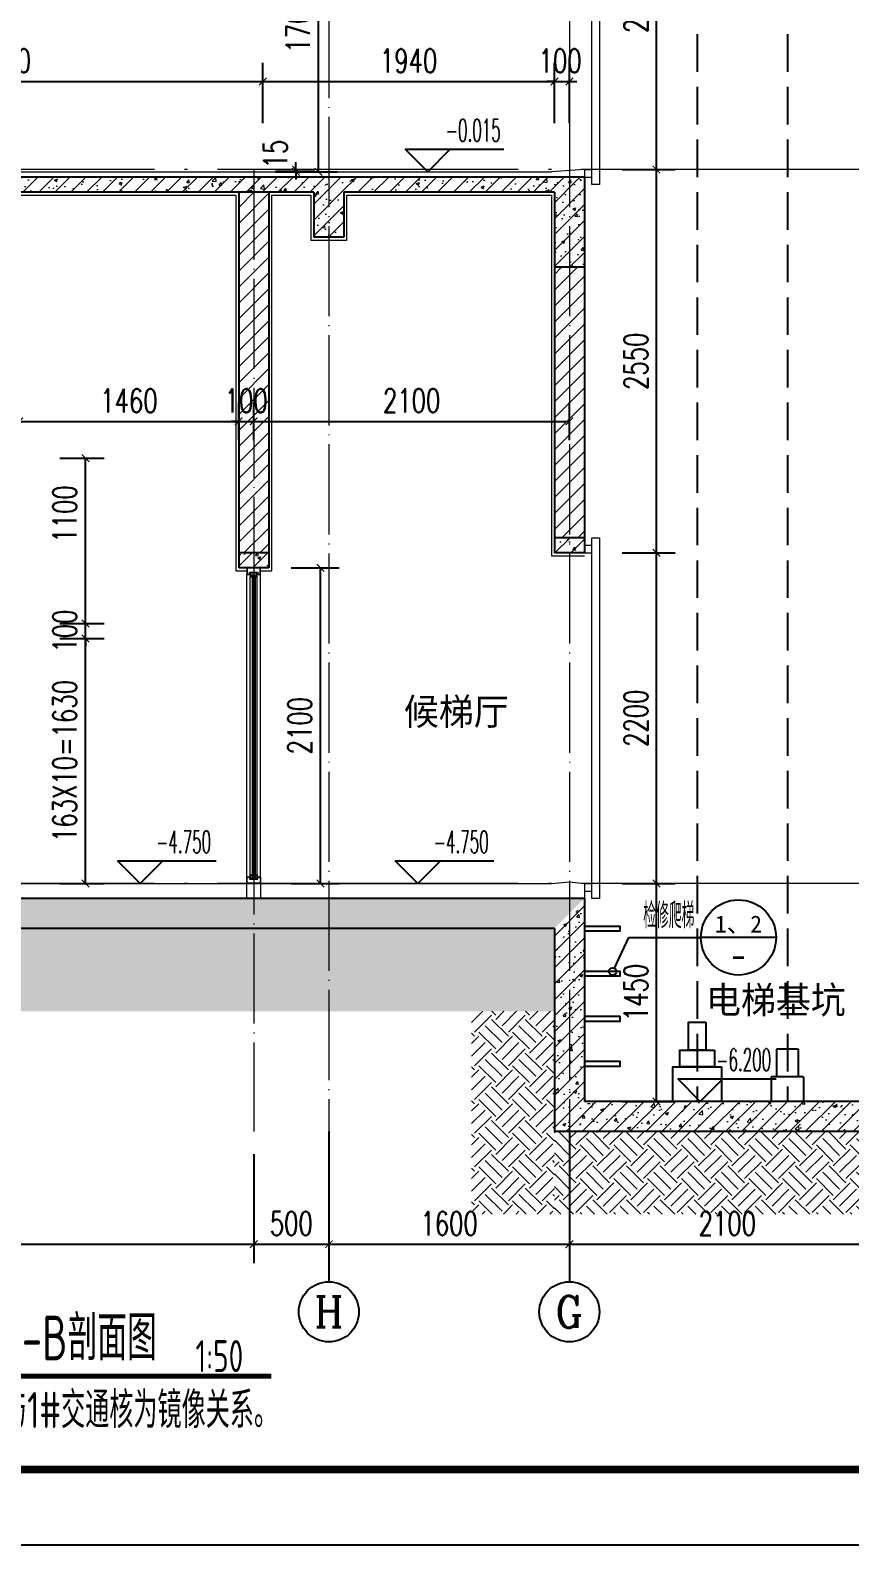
# Model space of a CAD drawing. Extents: x -812054 to 22247, y -644080 to 1003627.
# Drawn here: x -129937 to -124486, y -196170 to -186094 of the extents above; entities that cross this region are included whole.
import ezdxf
from ezdxf.enums import TextEntityAlignment as Align

# ---------------------------------------------------------------- set-up
doc = ezdxf.new("R2010")
doc.units = 0
doc.header["$LTSCALE"] = 1000
doc.linetypes.add('DASH', pattern=[0.35, 0.25, -0.1])
doc.linetypes.add('DOTE', pattern=[2.42, 2, -0.2, 0.02, -0.2])
doc.layers.get('0').update_dxf_attribs({"linetype": 'CONTINUOUS'})
doc.layers.get('DEFPOINTS').update_dxf_attribs({"linetype": 'CONTINUOUS'})
for name, color, linetype in [('-TK', 7, 'CONTINUOUS'), ('A-AXIS_TEXT', 7, 'CONTINUOUS'), ('AXIS', 3, 'CONTINUOUS'), ('DIM_ELEV', 3, 'CONTINUOUS'), ('DIM_IDEN', 67, 'CONTINUOUS'), ('DIM_SYMB', 3, 'CONTINUOUS'), ('PUB_DIM', 3, 'CONTINUOUS'), ('PUB_TEXT', 2, 'CONTINUOUS'), ('WALL', 5, 'CONTINUOUS'), ('尺寸标注', 86, 'CONTINUOUS'), ('设备', 253, 'CONTINUOUS')]:
    doc.layers.add(name, color=color, linetype=linetype)
for name, color, linetype, lineweight in [('AXIS_TEXT', 7, 'CONTINUOUS', 20), ('DOTE', 19, 'DOTE', 9), ('PUB_HATCH', 8, 'CONTINUOUS', 9), ('S_WINDOW', 144, 'CONTINUOUS', 15), ('WINDOW', 144, 'CONTINUOUS', 15), ('内粉刷', 37, 'CONTINUOUS', 9), ('填充', 251, 'CONTINUOUS', 5), ('建筑', 30, 'CONTINUOUS', 25), ('细细', 250, 'CONTINUOUS', 0)]:
    doc.layers.add(name, color=color, linetype=linetype, lineweight=lineweight)
doc.styles.add('_TCH_AXIS', font='COMPLEX', dxfattribs={"bigfont": 'GBCBIG'})
doc.styles.add('_TCH_DIM', font='SIMPLEX.shx', dxfattribs={"width": 0.7, "bigfont": 'GBCBIG.shx'})
doc.styles.add('_TCH_DIM_T3', font='SIMPLEX', dxfattribs={"width": 0.705882, "bigfont": 'GBCBIG'})
doc.styles.add('_TCH_LABEL', font='simhei.ttf')
doc.styles.add('COMPLEX', font='COMPLEX')
doc.styles.add('TSSD_REIN', font='tssdeng.shx', dxfattribs={"width": 0.7, "height": 300, "bigfont": 'tssdchn.shx'})
doc.dimstyles.new('_TCH_ARCH&&50', dxfattribs={"dimtxt": 157.5, "dimasz": 50, "dimexe": 125, "dimexo": 150, "dimgap": 58.75, "dimtad": 1, "dimdec": 0, "dimzin": 0, "dimdsep": 46, "dimtxsty": '_TCH_DIM_T3', "dimblk": 'ARCHTICK', "dimcen": 0.09, "dimclrt": 7, "dimazin": 0, "dimtfac": 1, "dimtdec": 0, "dimtix": 1, "dimtmove": 2, "dimatfit": 3, "dimldrblk": 'ARCHTICK', "dimfxl": 1, "dimtolj": 1, "dimtzin": 0, "dimarcsym": 0})
pattern_1 = [(315, (-1132915.5935, -719184.5014), (-1.767766953, -1.767766953), []), (315, (-1132914.415, -719184.5014), (-1.767766953, -1.767766953), [])]
pattern_2 = [(315, (-1132915.5935, -721322.7383), (-1.767766953, -1.767766953), []), (315, (-1132914.415, -721322.7383), (-1.767766953, -1.767766953), [])]
pattern_3 = [(45, (-275314.47, -94592.38), (-53.03301, 53.03301), []), (50, (-275314.47, -94592.38), (215.17805, -18.82564), [22.5, -247.5]), (355, (-275314.47, -94592.38), (-41.6254, 225.65764), [18, -198]), (100.4514, (-275296.54, -94593.95), (173.55281, 206.83186), [19.12206, -210.34263]), (46.1842, (-275314.47, -94532.38), (320.1723, -49.6557), [33.75, -371.25]), (96.6356, (-275287.8, -94536.52), (280.3988, 292.23536), [28.6831, -315.5139]), (351.1842, (-275314.47, -94532.38), (280.3986, 292.2356), [27, -297]), (21, (-275284.47, -94547.38), (179.07212, -120.78567), [22.5, -247.5]), (326, (-275284.47, -94547.38), (72.9946, 217.545), [18, -198]), (71.4514, (-275269.55, -94557.45), (252.0668, 96.75915), [19.12206, -210.34263]), (37.5, (-275314.47, -94592.38), (3.647957, 99.868156), [0, -195.6, 0, -201, 0, -198.75]), (7.5, (-275314.47, -94592.38), (78.92086, 118.323514), [0, -114.6, 0, -191.1, 0, -75.75]), (327.5, (-275381.37, -94592.38), (160.14673, -6.76646), [0, -75, 0, -234, 0, -310.5]), (317.5, (-275411.37, -94592.38), (174.95585, 30.0315), [0, -97.5, 0, -155.4, 0, -220.5])]
pattern_4 = [(45, (-275314.47, -94538.53), (-53.03303, 53.03303), [])]

# ---------------------------------------------------------------- blocks, each defined once
blk = doc.blocks.new('A1')
blk.add_lwpolyline([(0, 59400), (0, 0), (84100, 0), (84100, 59400)], close=True)
at = {"const_width": 100}
blk.add_lwpolyline([(2500, 58400), (2500, 1000), (83100, 1000), (83100, 58400)], close=True, dxfattribs=at)
blk = doc.blocks.new('FGSDFSFSEFESFES')
at = {"layer": 'WINDOW', "ltscale": 0.8}
for p, q in [((175259, -121034), (175209, -121034)), ((175259, -121084), (175209, -121084)), ((175259, -123284), (175209, -123284)), ((175259, -123334), (175209, -123334))]:
    blk.add_line(p, q, dxfattribs=at)
blk.add_lwpolyline([(175159, -123384), (175209, -123384), (175209, -120984), (175159, -120984), (175159, -123384)], dxfattribs=at)
blk = doc.blocks.new('_ArchTick')
at = {"color": 0, "linetype": 'ByBlock', "const_width": 0.15}
blk.add_lwpolyline([(-0.5, -0.5), (0.5, 0.5)], dxfattribs=at)
blk = doc.blocks.new('*D1155')
at = {"layer": 'DEFPOINTS', "color": 0, "transparency": 16777216}
for p in [(-128391, -184136), (-128020, -184136), (-128391, -187036)]:
    blk.add_point(p, dxfattribs=at)
at = {"layer": '尺寸标注', "color": 0, "lineweight": -2, "transparency": 16777216}
for p, q in [((-128241, -184136), (-127895, -184136)), ((-128020, -187036), (-128020, -184136)), ((-128241, -187036), (-127895, -187036))]:
    blk.add_line(p, q, dxfattribs=at)
at = {"layer": '尺寸标注', "color": 0, "lineweight": -2, "transparency": 16777216, "xscale": 50, "yscale": 50, "zscale": 50}
for p, rotation in [((-128020, -184136), 90), ((-128020, -187036), 270)]:
    blk.add_blockref('_ArchTick', p, dxfattribs=dict(at, rotation=rotation))
at = {"layer": '尺寸标注', "color": 7, "transparency": 16777216, "insert": (-128157, -185586), "char_height": 157.5, "attachment_point": 5, "rotation": 90, "style": '_TCH_DIM_T3'}
blk.add_mtext('\\A1;170.59X17=2900', dxfattribs=at)
blk = doc.blocks.new('*D1156')
at = {"layer": 'DEFPOINTS', "color": 0, "transparency": 16777216}
for p in [(-128457, -187021), (-128457, -187036), (-128170, -187021)]:
    blk.add_point(p, dxfattribs=at)
at = {"layer": '尺寸标注', "color": 0, "lineweight": -2, "transparency": 16777216}
for p, q in [((-128170, -187021), (-128170, -186971)), ((-128307, -187021), (-128045, -187021)), ((-128307, -187036), (-128045, -187036)), ((-128170, -187036), (-128170, -187021)), ((-128170, -187036), (-128170, -187086))]:
    blk.add_line(p, q, dxfattribs=at)
at = {"layer": '尺寸标注', "color": 0, "lineweight": -2, "transparency": 16777216, "xscale": 50, "yscale": 50, "zscale": 50}
for p, rotation in [((-128170, -187021), 270), ((-128170, -187036), 90)]:
    blk.add_blockref('_ArchTick', p, dxfattribs=dict(at, rotation=rotation))
at = {"layer": '尺寸标注', "color": 7, "transparency": 16777216, "insert": (-128307, -186918), "char_height": 157.5, "attachment_point": 5, "rotation": 90, "style": '_TCH_DIM_T3'}
blk.add_mtext('\\A1;15', dxfattribs=at)
blk = doc.blocks.new('*D1158')
at = {"layer": 'DEFPOINTS', "color": 0, "transparency": 16777216}
for p in [(-128351, -189671), (-128007, -189671), (-128351, -191771)]:
    blk.add_point(p, dxfattribs=at)
at = {"layer": '尺寸标注', "color": 0, "lineweight": -2, "transparency": 16777216}
for p, q in [((-128201, -189671), (-127882, -189671)), ((-128007, -191771), (-128007, -189671)), ((-128201, -191771), (-127882, -191771))]:
    blk.add_line(p, q, dxfattribs=at)
at = {"layer": '尺寸标注', "color": 0, "lineweight": -2, "transparency": 16777216, "xscale": 50, "yscale": 50, "zscale": 50}
for p, rotation in [((-128007, -189671), 90), ((-128007, -191771), 270)]:
    blk.add_blockref('_ArchTick', p, dxfattribs=dict(at, rotation=rotation))
at = {"layer": '尺寸标注', "color": 7, "transparency": 16777216, "insert": (-128145, -190721), "char_height": 157.5, "attachment_point": 5, "rotation": 90, "style": '_TCH_DIM_T3'}
blk.add_mtext('\\A1;2100', dxfattribs=at)
blk = doc.blocks.new('*D1170')
at = {"layer": 'DEFPOINTS', "color": 0, "transparency": 16777216}
for p in [(-126151, -191771), (-125772, -191771), (-126151, -193221)]:
    blk.add_point(p, dxfattribs=at)
at = {"layer": 'PUB_DIM', "color": 0, "lineweight": -2, "transparency": 16777216}
for p, q in [((-126001, -191771), (-125647, -191771)), ((-125772, -193221), (-125772, -191771)), ((-126001, -193221), (-125647, -193221))]:
    blk.add_line(p, q, dxfattribs=at)
at = {"layer": 'PUB_DIM', "color": 0, "lineweight": -2, "transparency": 16777216, "xscale": 50, "yscale": 50, "zscale": 50}
for p, rotation in [((-125772, -191771), 90), ((-125772, -193221), 270)]:
    blk.add_blockref('_ArchTick', p, dxfattribs=dict(at, rotation=rotation))
at = {"layer": 'PUB_DIM', "color": 7, "transparency": 16777216, "insert": (-125909, -192496), "char_height": 157.5, "attachment_point": 5, "rotation": 90, "style": '_TCH_DIM_T3'}
blk.add_mtext('\\A1;1450', dxfattribs=at)
blk = doc.blocks.new('*D1171')
at = {"layer": 'DEFPOINTS', "color": 0, "transparency": 16777216}
for p in [(-126151, -189571), (-125772, -189571), (-126151, -191771)]:
    blk.add_point(p, dxfattribs=at)
at = {"layer": 'PUB_DIM', "color": 0, "lineweight": -2, "transparency": 16777216}
for p, q in [((-126001, -189571), (-125647, -189571)), ((-125772, -191771), (-125772, -189571)), ((-126001, -191771), (-125647, -191771))]:
    blk.add_line(p, q, dxfattribs=at)
at = {"layer": 'PUB_DIM', "color": 0, "lineweight": -2, "transparency": 16777216, "xscale": 50, "yscale": 50, "zscale": 50}
for p, rotation in [((-125772, -189571), 90), ((-125772, -191771), 270)]:
    blk.add_blockref('_ArchTick', p, dxfattribs=dict(at, rotation=rotation))
at = {"layer": 'PUB_DIM', "color": 7, "transparency": 16777216, "insert": (-125909, -190671), "char_height": 157.5, "attachment_point": 5, "rotation": 90, "style": '_TCH_DIM_T3'}
blk.add_mtext('\\A1;2200', dxfattribs=at)
blk = doc.blocks.new('*D1172')
at = {"layer": 'DEFPOINTS', "color": 0, "transparency": 16777216}
for p in [(-126151, -187021), (-125772, -187021), (-126151, -189571)]:
    blk.add_point(p, dxfattribs=at)
at = {"layer": 'PUB_DIM', "color": 0, "lineweight": -2, "transparency": 16777216}
for p, q in [((-126001, -187021), (-125647, -187021)), ((-125772, -189571), (-125772, -187021)), ((-126001, -189571), (-125647, -189571))]:
    blk.add_line(p, q, dxfattribs=at)
at = {"layer": 'PUB_DIM', "color": 0, "lineweight": -2, "transparency": 16777216, "xscale": 50, "yscale": 50, "zscale": 50}
for p, rotation in [((-125772, -187021), 90), ((-125772, -189571), 270)]:
    blk.add_blockref('_ArchTick', p, dxfattribs=dict(at, rotation=rotation))
at = {"layer": 'PUB_DIM', "color": 7, "transparency": 16777216, "insert": (-125909, -188296), "char_height": 157.5, "attachment_point": 5, "rotation": 90, "style": '_TCH_DIM_T3'}
blk.add_mtext('\\A1;2550', dxfattribs=at)
blk = doc.blocks.new('*D1173')
at = {"layer": 'DEFPOINTS', "color": 0, "transparency": 16777216}
for p in [(-126151, -184821), (-125772, -184821), (-126151, -187021)]:
    blk.add_point(p, dxfattribs=at)
at = {"layer": 'PUB_DIM', "color": 0, "lineweight": -2, "transparency": 16777216}
for p, q in [((-126001, -184821), (-125647, -184821)), ((-125772, -187021), (-125772, -184821)), ((-126001, -187021), (-125647, -187021))]:
    blk.add_line(p, q, dxfattribs=at)
at = {"layer": 'PUB_DIM', "color": 0, "lineweight": -2, "transparency": 16777216, "xscale": 50, "yscale": 50, "zscale": 50}
for p, rotation in [((-125772, -184821), 90), ((-125772, -187021), 270)]:
    blk.add_blockref('_ArchTick', p, dxfattribs=dict(at, rotation=rotation))
at = {"layer": 'PUB_DIM', "color": 7, "transparency": 16777216, "insert": (-125909, -185921), "char_height": 157.5, "attachment_point": 5, "rotation": 90, "style": '_TCH_DIM_T3'}
blk.add_mtext('\\A1;2200', dxfattribs=at)
blk = doc.blocks.new('*D1195')
at = {"layer": 'DEFPOINTS', "color": 0, "transparency": 16777216}
for p in [(-126351, -188696), (-128451, -188970), (-126351, -188970)]:
    blk.add_point(p, dxfattribs=at)
at = {"layer": '尺寸标注', "color": 0, "lineweight": -2, "transparency": 16777216}
for p, q in [((-128451, -188820), (-128451, -188571)), ((-126351, -188820), (-126351, -188571)), ((-128451, -188696), (-126351, -188696))]:
    blk.add_line(p, q, dxfattribs=at)
at = {"layer": '尺寸标注', "color": 0, "lineweight": -2, "transparency": 16777216, "xscale": 50, "yscale": 50, "zscale": 50}
for p, rotation in [((-128451, -188696), 180.0121022878805), ((-126351, -188696), 0.01210228788054391)]:
    blk.add_blockref('_ArchTick', p, dxfattribs=dict(at, rotation=rotation))
at = {"layer": '尺寸标注', "color": 7, "transparency": 16777216, "insert": (-127401, -188558), "char_height": 157.5, "attachment_point": 5, "rotation": 0.0121, "style": '_TCH_DIM_T3'}
blk.add_mtext('\\A1;2100', dxfattribs=at)
blk = doc.blocks.new('*D1196')
at = {"layer": 'DEFPOINTS', "color": 0, "transparency": 16777216}
for p in [(-128451, -188696), (-128551, -188970), (-128451, -188970)]:
    blk.add_point(p, dxfattribs=at)
at = {"layer": '尺寸标注', "color": 0, "lineweight": -2, "transparency": 16777216}
for p, q in [((-128551, -188820), (-128551, -188571)), ((-128451, -188820), (-128451, -188571)), ((-128551, -188696), (-128601, -188696)), ((-128551, -188696), (-128451, -188696)), ((-128451, -188696), (-128401, -188696))]:
    blk.add_line(p, q, dxfattribs=at)
at = {"layer": '尺寸标注', "color": 0, "lineweight": -2, "transparency": 16777216, "xscale": 50, "yscale": 50, "zscale": 50}
for p, rotation in [((-128551, -188696), 0.01210228787041245), ((-128451, -188696), 180.0121022878704)]:
    blk.add_blockref('_ArchTick', p, dxfattribs=dict(at, rotation=rotation))
at = {"layer": '尺寸标注', "color": 7, "transparency": 16777216, "insert": (-128501, -188559), "char_height": 157.5, "attachment_point": 5, "rotation": 0.0121, "style": '_TCH_DIM_T3'}
blk.add_mtext('\\A1;100', dxfattribs=at)
blk = doc.blocks.new('*D1197')
at = {"layer": 'DEFPOINTS', "color": 0, "transparency": 16777216}
for p in [(-128551, -188696), (-130011, -188971), (-128551, -188970)]:
    blk.add_point(p, dxfattribs=at)
at = {"layer": '尺寸标注', "color": 0, "lineweight": -2, "transparency": 16777216}
for p, q in [((-130011, -188821), (-130011, -188571)), ((-128551, -188820), (-128551, -188571)), ((-130011, -188696), (-128551, -188696))]:
    blk.add_line(p, q, dxfattribs=at)
at = {"layer": '尺寸标注', "color": 0, "lineweight": -2, "transparency": 16777216, "xscale": 50, "yscale": 50, "zscale": 50}
for p, rotation in [((-130011, -188696), 180.0121022878804), ((-128551, -188696), 0.01210228788040397)]:
    blk.add_blockref('_ArchTick', p, dxfattribs=dict(at, rotation=rotation))
at = {"layer": '尺寸标注', "color": 7, "transparency": 16777216, "insert": (-129281, -188559), "char_height": 157.5, "attachment_point": 5, "rotation": 0.0121, "style": '_TCH_DIM_T3'}
blk.add_mtext('\\A1;1460', dxfattribs=at)
blk = doc.blocks.new('*D1213')
at = {"layer": 'AXIS', "color": 0, "lineweight": -2, "transparency": 16777216}
for p, q in [((-126351, -193571), (-126351, -194296)), ((-124251, -193571), (-124251, -194296)), ((-126351, -194171), (-124251, -194171))]:
    blk.add_line(p, q, dxfattribs=at)
at = {"layer": 'DEFPOINTS', "color": 0, "transparency": 16777216}
for p in [(-126351, -193421), (-124251, -193421), (-124251, -194171)]:
    blk.add_point(p, dxfattribs=at)
at = {"layer": 'AXIS', "color": 0, "lineweight": -2, "transparency": 16777216, "xscale": 50, "yscale": 50, "zscale": 50, "rotation": 180}
blk.add_blockref('_ArchTick', (-126351, -194171), dxfattribs=at)
at = {"layer": 'AXIS', "color": 0, "lineweight": -2, "transparency": 16777216, "xscale": 50, "yscale": 50, "zscale": 50}
blk.add_blockref('_ArchTick', (-124251, -194171), dxfattribs=at)
at = {"layer": 'AXIS', "color": 7, "transparency": 16777216, "insert": (-125301, -194033), "char_height": 157.5, "attachment_point": 5, "style": '_TCH_DIM_T3'}
blk.add_mtext('\\A1;2100', dxfattribs=at)
blk = doc.blocks.new('*D1214')
at = {"layer": 'AXIS', "color": 0, "lineweight": -2, "transparency": 16777216}
for p, q in [((-127951, -193571), (-127951, -194296)), ((-126351, -193571), (-126351, -194296)), ((-127951, -194171), (-126351, -194171))]:
    blk.add_line(p, q, dxfattribs=at)
at = {"layer": 'DEFPOINTS', "color": 0, "transparency": 16777216}
for p in [(-127951, -193421), (-126351, -193421), (-126351, -194171)]:
    blk.add_point(p, dxfattribs=at)
at = {"layer": 'AXIS', "color": 0, "lineweight": -2, "transparency": 16777216, "xscale": 50, "yscale": 50, "zscale": 50, "rotation": 180}
blk.add_blockref('_ArchTick', (-127951, -194171), dxfattribs=at)
at = {"layer": 'AXIS', "color": 0, "lineweight": -2, "transparency": 16777216, "xscale": 50, "yscale": 50, "zscale": 50}
blk.add_blockref('_ArchTick', (-126351, -194171), dxfattribs=at)
at = {"layer": 'AXIS', "color": 7, "transparency": 16777216, "insert": (-127151, -194033), "char_height": 157.5, "attachment_point": 5, "style": '_TCH_DIM_T3'}
blk.add_mtext('\\A1;1600', dxfattribs=at)
blk = doc.blocks.new('*D1215')
at = {"layer": 'AXIS', "color": 0, "lineweight": -2, "transparency": 16777216}
for p, q in [((-128451, -193571), (-128451, -194296)), ((-127951, -193571), (-127951, -194296)), ((-128451, -194171), (-127951, -194171))]:
    blk.add_line(p, q, dxfattribs=at)
at = {"layer": 'DEFPOINTS', "color": 0, "transparency": 16777216}
for p in [(-128451, -193421), (-127951, -193421), (-127951, -194171)]:
    blk.add_point(p, dxfattribs=at)
at = {"layer": 'AXIS', "color": 0, "lineweight": -2, "transparency": 16777216, "xscale": 50, "yscale": 50, "zscale": 50, "rotation": 180}
blk.add_blockref('_ArchTick', (-128451, -194171), dxfattribs=at)
at = {"layer": 'AXIS', "color": 0, "lineweight": -2, "transparency": 16777216, "xscale": 50, "yscale": 50, "zscale": 50}
blk.add_blockref('_ArchTick', (-127951, -194171), dxfattribs=at)
at = {"layer": 'AXIS', "color": 7, "transparency": 16777216, "insert": (-128201, -194033), "char_height": 157.5, "attachment_point": 5, "style": '_TCH_DIM_T3'}
blk.add_mtext('\\A1;500', dxfattribs=at)
blk = doc.blocks.new('*D1216')
at = {"layer": 'AXIS', "color": 0, "lineweight": -2, "transparency": 16777216}
for p, q in [((-132001, -193571), (-132001, -194296)), ((-128451, -193571), (-128451, -194296)), ((-132001, -194171), (-128451, -194171))]:
    blk.add_line(p, q, dxfattribs=at)
at = {"layer": 'DEFPOINTS', "color": 0, "transparency": 16777216}
for p in [(-132001, -193421), (-128451, -193421), (-128451, -194171)]:
    blk.add_point(p, dxfattribs=at)
at = {"layer": 'AXIS', "color": 0, "lineweight": -2, "transparency": 16777216, "xscale": 50, "yscale": 50, "zscale": 50, "rotation": 180}
blk.add_blockref('_ArchTick', (-132001, -194171), dxfattribs=at)
at = {"layer": 'AXIS', "color": 0, "lineweight": -2, "transparency": 16777216, "xscale": 50, "yscale": 50, "zscale": 50}
blk.add_blockref('_ArchTick', (-128451, -194171), dxfattribs=at)
at = {"layer": 'AXIS', "color": 7, "transparency": 16777216, "insert": (-130226, -194033), "char_height": 157.5, "attachment_point": 5, "style": '_TCH_DIM_T3'}
blk.add_mtext('\\A1;3550', dxfattribs=at)
blk = doc.blocks.new('*D1220')
at = {"layer": 'DEFPOINTS', "color": 0, "transparency": 16777216}
for p in [(-126351, -186435), (-126451, -186862), (-126351, -186862)]:
    blk.add_point(p, dxfattribs=at)
at = {"layer": '尺寸标注', "color": 0, "lineweight": -2, "transparency": 16777216}
for p, q in [((-126451, -186712), (-126451, -186310)), ((-126351, -186712), (-126351, -186310)), ((-126451, -186435), (-126501, -186435)), ((-126451, -186435), (-126351, -186435)), ((-126351, -186435), (-126301, -186435))]:
    blk.add_line(p, q, dxfattribs=at)
at = {"layer": '尺寸标注', "color": 0, "lineweight": -2, "transparency": 16777216, "xscale": 50, "yscale": 50, "zscale": 50}
blk.add_blockref('_ArchTick', (-126451, -186435), dxfattribs=at)
at = {"layer": '尺寸标注', "color": 0, "lineweight": -2, "transparency": 16777216, "xscale": 50, "yscale": 50, "zscale": 50, "rotation": 180}
blk.add_blockref('_ArchTick', (-126351, -186435), dxfattribs=at)
at = {"layer": '尺寸标注', "color": 7, "transparency": 16777216, "insert": (-126413, -186297), "char_height": 157.5, "attachment_point": 5, "style": '_TCH_DIM_T3'}
blk.add_mtext('\\A1;100', dxfattribs=at)
blk = doc.blocks.new('*D1221')
at = {"layer": 'DEFPOINTS', "color": 0, "transparency": 16777216}
for p in [(-126451, -186435), (-128391, -186862), (-126451, -186862)]:
    blk.add_point(p, dxfattribs=at)
at = {"layer": '尺寸标注', "color": 0, "lineweight": -2, "transparency": 16777216}
for p, q in [((-128391, -186712), (-128391, -186310)), ((-126451, -186712), (-126451, -186310)), ((-128391, -186435), (-126451, -186435))]:
    blk.add_line(p, q, dxfattribs=at)
at = {"layer": '尺寸标注', "color": 0, "lineweight": -2, "transparency": 16777216, "xscale": 50, "yscale": 50, "zscale": 50, "rotation": 180}
blk.add_blockref('_ArchTick', (-128391, -186435), dxfattribs=at)
at = {"layer": '尺寸标注', "color": 0, "lineweight": -2, "transparency": 16777216, "xscale": 50, "yscale": 50, "zscale": 50}
blk.add_blockref('_ArchTick', (-126451, -186435), dxfattribs=at)
at = {"layer": '尺寸标注', "color": 7, "transparency": 16777216, "insert": (-127421, -186297), "char_height": 157.5, "attachment_point": 5, "style": '_TCH_DIM_T3'}
blk.add_mtext('\\A1;1940', dxfattribs=at)
blk = doc.blocks.new('*D1222')
at = {"layer": 'DEFPOINTS', "color": 0, "transparency": 16777216}
for p in [(-128391, -186435), (-132551, -186862), (-128391, -186862)]:
    blk.add_point(p, dxfattribs=at)
at = {"layer": '尺寸标注', "color": 0, "lineweight": -2, "transparency": 16777216}
for p, q in [((-132551, -186712), (-132551, -186310)), ((-128391, -186712), (-128391, -186310)), ((-132551, -186435), (-128391, -186435))]:
    blk.add_line(p, q, dxfattribs=at)
at = {"layer": '尺寸标注', "color": 0, "lineweight": -2, "transparency": 16777216, "xscale": 50, "yscale": 50, "zscale": 50, "rotation": 180}
blk.add_blockref('_ArchTick', (-132551, -186435), dxfattribs=at)
at = {"layer": '尺寸标注', "color": 0, "lineweight": -2, "transparency": 16777216, "xscale": 50, "yscale": 50, "zscale": 50}
blk.add_blockref('_ArchTick', (-128391, -186435), dxfattribs=at)
at = {"layer": '尺寸标注', "color": 7, "transparency": 16777216, "insert": (-130471, -186297), "char_height": 157.5, "attachment_point": 5, "style": '_TCH_DIM_T3'}
blk.add_mtext('\\A1;260X16=4160', dxfattribs=at)
blk = doc.blocks.new('*D1223')
at = {"layer": 'DEFPOINTS', "color": 0, "transparency": 16777216}
for p in [(-129891, -188941), (-129570, -188941), (-129891, -190041)]:
    blk.add_point(p, dxfattribs=at)
at = {"layer": '尺寸标注', "color": 0, "lineweight": -2, "transparency": 16777216}
for p, q in [((-129741, -188941), (-129445, -188941)), ((-129570, -190041), (-129570, -188941)), ((-129741, -190041), (-129445, -190041))]:
    blk.add_line(p, q, dxfattribs=at)
at = {"layer": '尺寸标注', "color": 0, "lineweight": -2, "transparency": 16777216, "xscale": 50, "yscale": 50, "zscale": 50}
for p, rotation in [((-129570, -188941), 90), ((-129570, -190041), 270)]:
    blk.add_blockref('_ArchTick', p, dxfattribs=dict(at, rotation=rotation))
at = {"layer": '尺寸标注', "color": 7, "transparency": 16777216, "insert": (-129708, -189312), "char_height": 157.5, "attachment_point": 5, "rotation": 90, "style": '_TCH_DIM_T3'}
blk.add_mtext('\\A1;1100', dxfattribs=at)
blk = doc.blocks.new('*D1224')
at = {"layer": 'DEFPOINTS', "color": 0, "transparency": 16777216}
for p in [(-129891, -190041), (-129570, -190041), (-129891, -190141)]:
    blk.add_point(p, dxfattribs=at)
at = {"layer": '尺寸标注', "color": 0, "lineweight": -2, "transparency": 16777216}
for p, q in [((-129570, -190041), (-129570, -189991)), ((-129741, -190041), (-129445, -190041)), ((-129570, -190141), (-129570, -190041)), ((-129741, -190141), (-129445, -190141)), ((-129570, -190141), (-129570, -190191))]:
    blk.add_line(p, q, dxfattribs=at)
at = {"layer": '尺寸标注', "color": 0, "lineweight": -2, "transparency": 16777216, "xscale": 50, "yscale": 50, "zscale": 50}
for p, rotation in [((-129570, -190041), 270), ((-129570, -190141), 90)]:
    blk.add_blockref('_ArchTick', p, dxfattribs=dict(at, rotation=rotation))
at = {"layer": '尺寸标注', "color": 7, "transparency": 16777216, "insert": (-129708, -190091), "char_height": 157.5, "attachment_point": 5, "rotation": 90, "style": '_TCH_DIM_T3'}
blk.add_mtext('\\A1;100', dxfattribs=at)
blk = doc.blocks.new('*D1225')
at = {"layer": 'DEFPOINTS', "color": 0, "transparency": 16777216}
for p in [(-129891, -190141), (-129570, -190141), (-129891, -191771)]:
    blk.add_point(p, dxfattribs=at)
at = {"layer": '尺寸标注', "color": 0, "lineweight": -2, "transparency": 16777216}
for p, q in [((-129741, -190141), (-129445, -190141)), ((-129570, -191771), (-129570, -190141)), ((-129741, -191771), (-129445, -191771))]:
    blk.add_line(p, q, dxfattribs=at)
at = {"layer": '尺寸标注', "color": 0, "lineweight": -2, "transparency": 16777216, "xscale": 50, "yscale": 50, "zscale": 50}
for p, rotation in [((-129570, -190141), 90), ((-129570, -191771), 270)]:
    blk.add_blockref('_ArchTick', p, dxfattribs=dict(at, rotation=rotation))
at = {"layer": '尺寸标注', "color": 7, "transparency": 16777216, "insert": (-129708, -190956), "char_height": 157.5, "attachment_point": 5, "rotation": 90, "style": '_TCH_DIM_T3'}
blk.add_mtext('\\A1;163X10=1630', dxfattribs=at)
blk = doc.blocks.new('_AXISO')
blk.add_circle((0, 0), 0.5)
at = {"layer": 'A-AXIS_TEXT', "style": 'COMPLEX', "width": 1.041667}
blk.add_attdef('A', text='', height=0.56, dxfattribs=at).set_placement((-0.25, -0.28), (0.25, -0.28), align=Align.FIT)

msp = doc.modelspace()

# ---------------------------------------------------------------- hatches: boundary and pattern name
at = {"layer": 'PUB_HATCH'}
h = msp.add_hatch(dxfattribs=at)
h.set_pattern_fill('钢筋混凝土', color=256, scale=30, style=0)
h.set_pattern_definition(pattern_3)
h.paths.add_polyline_path([(-127951.09, -187137.46), (-127951.09, -187070.8), (-132001.14, -187070.8), (-132001.14, -187137.46), (-131901.14, -187170.8), (-128051.09, -187170.8)])
h = msp.add_hatch(dxfattribs=at)
h.set_pattern_fill('钢筋混凝土', color=256, scale=30, style=0)
h.set_pattern_definition(pattern_3)
h.paths.add_polyline_path([(-126451.14, -187170.8), (-126251.14, -187070.8), (-127951.09, -187070.8), (-127951.09, -187137.46), (-127851.09, -187170.8)])
h = msp.add_hatch(dxfattribs=at)
h.set_pattern_fill('钢筋混凝土', color=256, scale=30, style=0)
h.set_pattern_definition(pattern_3)
h.paths.add_polyline_path([(-126251.14, -187070.8), (-126451.14, -187170.8), (-126451.14, -187670.75), (-126251.14, -187670.75)])
h = msp.add_hatch(dxfattribs=at)
h.set_pattern_fill('普通砖', color=256, scale=30, style=0)
h.set_pattern_definition(pattern_4)
h.paths.add_polyline_path([(-128551.13, -187170.8), (-128551.14, -189570.8), (-128351.14, -189570.8), (-128351.13, -187170.8)])
h = msp.add_hatch(dxfattribs=at)
h.set_pattern_fill('钢筋混凝土', color=256, scale=30, style=0)
h.set_pattern_definition(pattern_3)
h.paths.add_polyline_path([(-127951.09, -187137.46), (-128051.09, -187170.8), (-128051.09, -187470.8), (-127851.09, -187470.8), (-127851.09, -187170.8)])
h = msp.add_hatch(dxfattribs=at)
h.set_pattern_fill('普通砖', color=256, scale=30, style=0)
h.set_pattern_definition(pattern_4)
h.paths.add_polyline_path([(-126251.13, -187670.75), (-126451.13, -187670.75), (-126451.14, -189470.8), (-126251.14, -189470.8)])
h = msp.add_hatch(dxfattribs=at)
h.set_pattern_fill('钢筋混凝土', color=256, scale=30, style=0)
h.set_pattern_definition(pattern_3)
h.paths.add_polyline_path([(-126451.14, -189470.8), (-126451.14, -189570.8), (-126251.14, -189570.8), (-126251.14, -189470.8)])
h = msp.add_hatch(dxfattribs=at)
h.set_pattern_fill('钢筋混凝土', color=256, scale=30, style=0)
h.set_pattern_definition(pattern_3)
h.paths.add_polyline_path([(-128551.14, -189570.8), (-128551.14, -189670.8), (-128351.14, -189670.8), (-128351.14, -189570.8)])
h = msp.add_hatch(dxfattribs=at)
h.set_pattern_fill('钢筋混凝土', color=256, scale=30, style=0)
h.set_pattern_definition(pattern_3)
h.paths.add_polyline_path([(-126451.14, -192070.8), (-126251.14, -191870.8), (-133949.76, -191870.8), (-133949.76, -192070.8)])
h = msp.add_hatch(dxfattribs=at)
h.set_pattern_fill('钢筋混凝土', color=256, scale=30, style=0)
h.set_pattern_definition(pattern_3)
h.paths.add_polyline_path([(-126251.14, -191870.8), (-126451.14, -192070.8), (-126451.14, -193420.8), (-126251.14, -193220.8)])
h = msp.add_hatch(dxfattribs=at)
h.set_pattern_fill('钢筋混凝土', color=256, scale=30, style=0)
h.set_pattern_definition(pattern_3)
h.paths.add_polyline_path([(-124151.14, -193420.8), (-124351.14, -193220.8), (-126251.14, -193220.8), (-126451.14, -193420.8)])
at = {"layer": '填充'}
h = msp.add_hatch(dxfattribs=at)
h.set_pattern_fill('EARTH', color=250, scale=50, angle=45, style=0)
h.set_pattern_definition([(45, (-289873.17, -54986.73), (0, 224.5064), [158.75, -158.75]), (45, (-289915.27, -54944.63), (0, 224.5064), [158.75, -158.75]), (45, (-289957.36, -54902.54), (0, 224.5064), [158.75, -158.75]), (135, (-289957.36, -54874.47), (-224.5064, 0), [158.75, -158.75]), (135, (-289915.27, -54832.38), (-224.5064, 0), [158.75, -158.75]), (135, (-289873.17, -54790.28), (-224.5064, 0), [158.75, -158.75])])
h.paths.add_polyline_path([(-136178.16, -192620.7), (-136178.16, -192070.44), (-126451.14, -192070.44), (-126451.14, -192620.7)])
h = msp.add_hatch(dxfattribs=at)
h.set_pattern_fill('EARTH', color=250, scale=50, angle=45, style=0)
h.set_pattern_definition([(45, (-289973.17, -55136.73), (0, 224.5064), [158.75, -158.75]), (45, (-290015.27, -55094.63), (0, 224.5064), [158.75, -158.75]), (45, (-290057.36, -55052.54), (0, 224.5064), [158.75, -158.75]), (135, (-290057.36, -55024.47), (-224.5064, 0), [158.75, -158.75]), (135, (-290015.27, -54982.38), (-224.5064, 0), [158.75, -158.75]), (135, (-289973.17, -54940.28), (-224.5064, 0), [158.75, -158.75])])
h.paths.add_polyline_path([(-127001.36, -193970.8), (-126451.11, -193970.8), (-126451.11, -192620.37), (-127001.36, -192620.37)])
h = msp.add_hatch(dxfattribs=at)
h.set_pattern_fill('EARTH', color=250, scale=50, angle=45, style=0)
h.set_pattern_definition([(45, (-289973.17, -56336.73), (0, 224.5064), [158.75, -158.75]), (45, (-290015.27, -56294.63), (0, 224.5064), [158.75, -158.75]), (45, (-290057.36, -56252.54), (0, 224.5064), [158.75, -158.75]), (135, (-290057.36, -56224.47), (-224.5064, 0), [158.75, -158.75]), (135, (-290015.27, -56182.38), (-224.5064, 0), [158.75, -158.75]), (135, (-289973.17, -56140.28), (-224.5064, 0), [158.75, -158.75])])
h.paths.add_polyline_path([(-124151.14, -193970.7), (-124151.14, -193420.8), (-126451.14, -193420.44), (-126451.14, -193970.7)])
at = {"layer": '细细'}
h = msp.add_hatch(dxfattribs=at)
h.set_pattern_fill('金属', color=256, style=0)
h.set_pattern_definition(pattern_1)
h.paths.add_polyline_path([(-128406.19, -189715.8), (-128426.19, -189715.8), (-128426.19, -189702.3), (-128476.19, -189702.3), (-128476.19, -189715.8), (-128496.19, -189715.8), (-128496.19, -189670.8), (-128406.19, -189670.8)])
h.paths.add_polyline_path([(-128424.19, -189700.3), (-128424.19, -189713.8), (-128408.19, -189713.8), (-128408.19, -189672.8), (-128494.19, -189672.8), (-128494.19, -189713.8), (-128478.19, -189713.8), (-128478.19, -189700.3)], flags=16)
h = msp.add_hatch(dxfattribs=at)
h.set_pattern_fill('金属', color=256, style=0)
h.set_pattern_definition(pattern_1)
h.paths.add_polyline_path([(-128473.69, -189704.3), (-128473.69, -189729.3), (-128461.69, -189729.3), (-128461.69, -189719.3), (-128440.69, -189719.3), (-128440.69, -189729.3), (-128428.69, -189729.3), (-128428.69, -189704.3)])
h.paths.add_polyline_path([(-128430.69, -189706.3), (-128430.69, -189727.3), (-128438.69, -189727.3), (-128438.69, -189717.3), (-128463.69, -189717.3), (-128463.69, -189727.3), (-128471.69, -189727.3), (-128471.69, -189706.3)], flags=16)
h = msp.add_hatch(color=256, dxfattribs=at)
edge = h.paths.add_edge_path()
edge.add_line((-128446.69, -189719.3), (-128446.69, -189731.3))
edge.add_arc((-128451.19, -189739.59), 9.44, 61.517547, 118.482453)
edge.add_line((-128455.69, -189731.3), (-128455.69, -189719.3))
edge.add_arc((-128451.19, -189711), 9.44, 241.517547, 298.482453)
h = msp.add_hatch(dxfattribs=at)
h.set_pattern_fill('金属', color=256, style=0)
h.set_pattern_definition(pattern_2)
h.paths.add_polyline_path([(-128406.19, -191725.8), (-128426.19, -191725.8), (-128426.19, -191739.3), (-128476.19, -191739.3), (-128476.19, -191725.8), (-128496.19, -191725.8), (-128496.19, -191770.8), (-128406.19, -191770.8)])
h.paths.add_polyline_path([(-128424.19, -191741.3), (-128424.19, -191727.8), (-128408.19, -191727.8), (-128408.19, -191768.8), (-128494.19, -191768.8), (-128494.19, -191727.8), (-128478.19, -191727.8), (-128478.19, -191741.3)], flags=16)
h = msp.add_hatch(dxfattribs=at)
h.set_pattern_fill('金属', color=256, style=0)
h.set_pattern_definition(pattern_2)
h.paths.add_polyline_path([(-128473.69, -191737.3), (-128473.69, -191712.3), (-128461.69, -191712.3), (-128461.69, -191722.3), (-128440.69, -191722.3), (-128440.69, -191712.3), (-128428.69, -191712.3), (-128428.69, -191737.3)])
h.paths.add_polyline_path([(-128430.69, -191735.3), (-128430.69, -191714.3), (-128438.69, -191714.3), (-128438.69, -191724.3), (-128463.69, -191724.3), (-128463.69, -191714.3), (-128471.69, -191714.3), (-128471.69, -191735.3)], flags=16)
h = msp.add_hatch(color=256, dxfattribs=at)
edge = h.paths.add_edge_path()
edge.add_line((-128446.69, -191722.3), (-128446.69, -191710.3))
edge.add_arc((-128451.19, -191702), 9.44, 241.517547, 298.482453, ccw=False)
edge.add_line((-128455.69, -191710.3), (-128455.69, -191722.3))
edge.add_arc((-128451.19, -191730.59), 9.44, 61.517547, 118.482453, ccw=False)

# ---------------------------------------------------------------- linework, layer by layer
at = {"layer": 'AXIS'}
for p, q in [((-127951.14, -193420.8), (-127951.14, -194420.8)), ((-126351.14, -193420.8), (-126351.14, -194420.8))]:
    msp.add_line(p, q, dxfattribs=at)
at = {"layer": 'DIM_ELEV', "color": 6}
for p, q in [((-127293.52, -187035.81), (-127443.52, -186885.81)), ((-127443.52, -186885.81), (-126787.52, -186885.81)), ((-127293.52, -187035.81), (-127143.52, -186885.81)), ((-129206.29, -191770.8), (-129356.29, -191620.8)), ((-129356.29, -191620.8), (-128700.29, -191620.8)), ((-129206.29, -191770.8), (-129056.29, -191620.8)), ((-127359.59, -191770.8), (-127509.59, -191620.8)), ((-127509.59, -191620.8), (-126853.59, -191620.8)), ((-127359.59, -191770.8), (-127209.59, -191620.8))]:
    msp.add_line(p, q, dxfattribs=at)
at = {"layer": 'DIM_ELEV', "color": 3}
for p, q in [((-125480.6, -193220.8), (-125630.6, -193070.8)), ((-125630.6, -193070.8), (-124974.6, -193070.8)), ((-125480.6, -193220.8), (-125330.6, -193070.8))]:
    msp.add_line(p, q, dxfattribs=at)
at = {"layer": 'DIM_IDEN'}
for p, q in [((-126052.04, -192333.59), (-125955.17, -192129.7)), ((-125955.17, -192129.7), (-125476.27, -192129.7)), ((-124976.27, -192129.7), (-125476.27, -192129.7))]:
    msp.add_line(p, q, dxfattribs=at)
for centre, radius in [((-125226.27, -192129.7), 250), ((-126062.69, -192355.99), 24.8)]:
    msp.add_circle(centre, radius, dxfattribs=at)
at = {"layer": 'DIM_SYMB', "const_width": 35}
msp.add_lwpolyline([(-131158.37, -195048.86), (-128333.74, -195048.86)], dxfattribs=at)
at = {"layer": 'DOTE', "linetype": 'DOTE', "ltscale": 0.3}
for p, q in [((-127951.16, -168520.8), (-127951.14, -193420.8)), ((-126351.16, -168520.8), (-126351.14, -193420.8)), ((-128451.14, -187020.8), (-128451.14, -193420.8))]:
    msp.add_line(p, q, dxfattribs=at)
at = {"layer": 'DOTE', "linetype": 'DOTE'}
for p, q in [((-121851.1, -187020.8), (-137328.16, -187020.8)), ((-121851.1, -191770.8), (-137328.16, -191770.8))]:
    msp.add_line(p, q, dxfattribs=at)
at = {"layer": 'S_WINDOW'}
for p, q in [((-128496.19, -191725.8), (-128496.19, -189715.8)), ((-128473.69, -191712.3), (-128473.69, -189729.3)), ((-128428.69, -191712.3), (-128428.69, -189729.3)), ((-128406.19, -191725.8), (-128406.19, -189715.8))]:
    msp.add_line(p, q, dxfattribs=at)
for points in [[(-128496.19, -189670.8), (-128496.19, -189715.8), (-128476.19, -189715.8), (-128476.19, -189702.3), (-128426.19, -189702.3), (-128426.19, -189715.8), (-128406.19, -189715.8), (-128406.19, -189670.8)], [(-128494.19, -189672.8), (-128494.19, -189713.8), (-128478.19, -189713.8), (-128478.19, -189700.3), (-128424.19, -189700.3), (-128424.19, -189713.8), (-128408.19, -189713.8), (-128408.19, -189672.8)], [(-128473.69, -189704.3), (-128473.69, -189729.3), (-128461.69, -189729.3), (-128461.69, -189719.3), (-128440.69, -189719.3), (-128440.69, -189729.3), (-128428.69, -189729.3), (-128428.69, -189704.3)], [(-128471.69, -189706.3), (-128471.69, -189727.3), (-128463.69, -189727.3), (-128463.69, -189717.3), (-128438.69, -189717.3), (-128438.69, -189727.3), (-128430.69, -189727.3), (-128430.69, -189706.3)], [(-128496.19, -191770.8), (-128496.19, -191725.8), (-128476.19, -191725.8), (-128476.19, -191739.3), (-128426.19, -191739.3), (-128426.19, -191725.8), (-128406.19, -191725.8), (-128406.19, -191770.8)], [(-128494.19, -191768.8), (-128494.19, -191727.8), (-128478.19, -191727.8), (-128478.19, -191741.3), (-128424.19, -191741.3), (-128424.19, -191727.8), (-128408.19, -191727.8), (-128408.19, -191768.8)], [(-128473.69, -191737.3), (-128473.69, -191712.3), (-128461.69, -191712.3), (-128461.69, -191722.3), (-128440.69, -191722.3), (-128440.69, -191712.3), (-128428.69, -191712.3), (-128428.69, -191737.3)], [(-128471.69, -191735.3), (-128471.69, -191714.3), (-128463.69, -191714.3), (-128463.69, -191724.3), (-128438.69, -191724.3), (-128438.69, -191714.3), (-128430.69, -191714.3), (-128430.69, -191735.3)], [(-128496.2, -191770.8), (-128406.18, -191770.8), (-128406.13, -191870.8), (-128496.15, -191870.8)]]:
    msp.add_lwpolyline(points, close=True, dxfattribs=at)
at = {"layer": 'WALL'}
for p, q in [((-127951.09, -187070.8), (-132001.14, -187070.8)), ((-126251.14, -187070.8), (-127951.09, -187070.8)), ((-126251.14, -187070.8), (-126251.14, -187670.75)), ((-128051.09, -187170.8), (-131901.14, -187170.8)), ((-128551.13, -187170.8), (-128551.14, -189570.8)), ((-128351.13, -187170.8), (-128551.13, -187170.8)), ((-128351.13, -187170.8), (-128351.14, -189570.8)), ((-128051.09, -187170.8), (-128051.09, -187470.8)), ((-126451.14, -187170.8), (-127851.09, -187170.8)), ((-127851.09, -187170.8), (-127851.09, -187470.8)), ((-126451.14, -187170.8), (-126451.14, -187670.75)), ((-127851.09, -187470.8), (-128051.09, -187470.8)), ((-126251.14, -187670.75), (-126451.14, -187670.75)), ((-126451.13, -187670.75), (-126451.14, -189470.8)), ((-126251.14, -187670.75), (-126251.13, -187670.75)), ((-126251.13, -187670.75), (-126251.14, -189470.8)), ((-126451.14, -189470.8), (-126451.14, -189570.8)), ((-126251.14, -189470.8), (-126451.14, -189470.8)), ((-126251.14, -189470.8), (-126251.14, -189570.8)), ((-128551.14, -189570.8), (-128551.14, -189670.8)), ((-128351.14, -189570.8), (-128551.14, -189570.8)), ((-128351.14, -189570.8), (-128351.14, -189670.8)), ((-126251.14, -189570.8), (-126451.14, -189570.8)), ((-128351.14, -189670.8), (-128551.14, -189670.8)), ((-126251.14, -191870.8), (-133949.76, -191870.8)), ((-126251.14, -191870.8), (-126251.14, -193220.8)), ((-126451.14, -192070.8), (-133949.76, -192070.8)), ((-126451.14, -192070.8), (-126451.14, -193420.8)), ((-124351.14, -193220.8), (-126251.14, -193220.8)), ((-124151.14, -193420.8), (-126451.14, -193420.8))]:
    msp.add_line(p, q, dxfattribs=at)
at = {"layer": '内粉刷'}
for p, q in [((-132279.01, -187035.8), (-126471.14, -187035.8)), ((-130010.78, -191770.8), (-126471.14, -191770.8))]:
    msp.add_line(p, q, dxfattribs=at)
for points in [[(-126251.14, -187020.8), (-126471.14, -187035.8)], [(-126251.14, -187020.8), (-126251.14, -187070.8)], [(-131881.14, -187190.8), (-128571.15, -187190.8), (-128571.14, -189690.8), (-128496.19, -189690.8)], [(-128406.19, -189690.8), (-128331.14, -189690.8), (-128331.15, -187190.8), (-128071.09, -187190.8)], [(-128071.09, -187190.8), (-128071.09, -187490.8), (-127831.09, -187490.8), (-127831.09, -187190.8)], [(-127831.09, -187190.8), (-126471.14, -187190.8)], [(-126471.14, -187190.8), (-126471.14, -189590.8), (-126251.14, -189590.82)], [(-126471.14, -191770.8), (-126351.14, -191760.8), (-126251.14, -191770.8)], [(-126251.14, -191770.8), (-126251.14, -191870.8)]]:
    msp.add_lwpolyline(points, dxfattribs=at)
at = {"layer": '建筑', "color": 2}
for points in [[(-126251.14, -192085.99), (-126012.52, -192085.99), (-126012.52, -192055.99), (-126251.14, -192055.99)], [(-126251.14, -192385.99), (-126012.52, -192385.99), (-126012.52, -192355.99), (-126251.14, -192355.99)], [(-126251.14, -192685.99), (-126012.52, -192685.99), (-126012.52, -192655.99), (-126251.14, -192655.99)], [(-126251.14, -192985.99), (-126012.52, -192985.99), (-126012.52, -192955.99), (-126251.14, -192955.99)]]:
    msp.add_lwpolyline(points, dxfattribs=at)
at = {"layer": '细细'}
for points in [[(-128461.69, -189729.3), (-128461.69, -191712.3)], [(-128455.69, -191710.3), (-128455.69, -189719.3)], [(-128446.69, -191710.3), (-128446.69, -189719.3)], [(-128440.69, -189729.3), (-128440.69, -191712.3)]]:
    msp.add_lwpolyline(points, dxfattribs=at)
for points in [[(-128446.69, -189719.3), (-128446.69, -189731.3, 0.25380465), (-128455.69, -189731.3), (-128455.69, -189719.3, 0.25380465)], [(-128446.69, -191722.3), (-128446.69, -191710.3, -0.25380465), (-128455.69, -191710.3), (-128455.69, -191722.3, -0.25380465)]]:
    msp.add_lwpolyline(points, format="xyb", close=True, dxfattribs=at)
at = {"layer": '设备', "color": 206, "linetype": 'DASH'}
for p, q in [((-125501.18, -168270.8), (-125501.18, -193220.8)), ((-124900.87, -168270.79), (-124901.17, -193221.05))]:
    msp.add_line(p, q, dxfattribs=at)
at = {"layer": '设备', "color": 206}
for p, q in [((-124974, -192872.16), (-124974, -193057.87)), ((-124828.35, -192872.16), (-124974, -192872.16)), ((-124828.35, -192872.16), (-124828.35, -193057.87)), ((-125008.32, -193057.87), (-125008.32, -193220.8)), ((-124794.03, -193057.87), (-125008.32, -193057.87)), ((-124794.03, -193057.87), (-124794.03, -193220.8))]:
    msp.add_line(p, q, dxfattribs=at)
for points in [[(-125443.4, -192692.86), (-125443.4, -192879.63), (-125558.95, -192879.63), (-125558.95, -192692.86)], [(-125385.63, -192879.63), (-125385.63, -192989.75), (-125616.72, -192989.75), (-125616.72, -192879.63)], [(-125338.27, -192989.75), (-125338.27, -193220.8), (-125664.08, -193220.8), (-125664.08, -192989.75)]]:
    msp.add_lwpolyline(points, close=True, dxfattribs=at)

# ---------------------------------------------------------------- block references
at = {"layer": '-TK', "xscale": 0.5, "yscale": 0.5, "zscale": 0.5}
msp.add_blockref('A1', (-159676.1, -196170.18), dxfattribs=at)
at = {"xscale": -1}
for p in [(49007.45, -63736.76), (49007.45, -68486.78)]:
    msp.add_blockref('FGSDFSFSEFESFES', p, dxfattribs=at)
at = {"layer": 'AXIS'}
ref = msp.add_blockref('_AXISO', (-127951.14, -194620.8), dxfattribs=dict(at, xscale=400, yscale=400, zscale=400))
ref.add_attrib('A', 'H', dxfattribs={"layer": 'AXIS_TEXT', "height": 202.76, "style": '_TCH_AXIS'}).set_placement((-128047.69, -194722.18), (-127854.59, -194722.18), align=Align.FIT)
ref = msp.add_blockref('_AXISO', (-126351.14, -194620.8), dxfattribs=dict(at, xscale=400, yscale=400, zscale=400))
ref.add_attrib('A', 'G', dxfattribs={"layer": 'AXIS_TEXT', "height": 212.59, "style": '_TCH_AXIS'}).set_placement((-126442.25, -194727.09), (-126260.03, -194727.09), align=Align.FIT)

# ---------------------------------------------------------------- texts
at = {"layer": 'PUB_TEXT', "color": 6, "style": '_TCH_DIM', "width": 0.494118}
for s, p in [('-0.015', (-127173.52, -186833.31)), ('-4.750', (-129100.29, -191568.3)), ('-4.750', (-127253.59, -191568.3))]:
    msp.add_text(s, height=148.75, dxfattribs=at).set_placement(p)
at = {"layer": 'PUB_TEXT'}
for s, p in [('候梯厅', (-127452.38, -190716.49)), ('电梯基坑', (-125442.26, -192635.25))]:
    msp.add_text(s, height=178.723, dxfattribs=at).set_placement(p)
at = {"layer": 'PUB_TEXT', "width": 0.7}
for s, height, style, p in [('检修爬梯', 168.794, '_TCH_DIM', (-125859.94, -192068.48)), ('1#交通核B-B剖面图', 297.5, 'TSSD_REIN', (-131034.23, -194943.21)), ('1:50', 212.5, 'TSSD_REIN', (-128838.44, -195021.47))]:
    msp.add_text(s, height=height, dxfattribs=dict(at, style=style)).set_placement(p)
at = {"layer": 'PUB_TEXT', "style": '_TCH_LABEL'}
for s, height, width, p, p2 in [('1、2', 113.14, 0.962162, (-125382.83, -192096.99), (-125069.71, -192096.99)), ('-', 172.43, 1.022989, (-125289.69, -192329.88), (-125162.85, -192329.88))]:
    msp.add_text(s, height=height, dxfattribs=dict(at, width=width)).set_placement(p, p2, align=Align.FIT)
at = {"layer": 'PUB_TEXT', "color": 3, "style": '_TCH_DIM', "width": 0.494118}
msp.add_text('-6.200', height=148.75, dxfattribs=at).set_placement((-125374.6, -193018.3))
at = {"layer": 'PUB_TEXT', "color": 1, "style": 'TSSD_REIN', "width": 0.7}
msp.add_text('注：2#交通核与1#交通核为镜像关系。', height=241.1348, dxfattribs=at).set_placement((-131174.51, -195394.44))

# ---------------------------------------------------------------- dimensions: what is measured, and where the dimension line sits
at = {"layer": 'AXIS'}
for p1, p2, picture, middle in [((-132001.14, -193420.8), (-128451.14, -193420.8), '*D1216', (-130226.14, -194033.3)), ((-128451.14, -193420.8), (-127951.14, -193420.8), '*D1215', (-128201.14, -194033.3)), ((-127951.14, -193420.8), (-126351.14, -193420.8), '*D1214', (-127151.14, -194033.3)), ((-126351.14, -193420.8), (-124251.14, -193420.8), '*D1213', (-125301.14, -194033.3))]:
    dim = msp.add_aligned_dim(p1=p1, p2=p2, distance=-750, dimstyle='_TCH_ARCH&&50', dxfattribs=at)
    dim.commit()
    dim.dimension.update_dxf_attribs({"geometry": picture, "text_midpoint": middle})
at = {"layer": 'PUB_DIM'}
for p1, p2, picture, middle in [((-126151.12, -187020.78), (-126151.12, -184820.8), '*D1173', (-125909.08, -185920.79)), ((-126151.12, -189570.8), (-126151.12, -187020.78), '*D1172', (-125909.08, -188295.79)), ((-126151.12, -191770.8), (-126151.12, -189570.8), '*D1171', (-125909.08, -190670.8)), ((-126151.12, -193220.8), (-126151.12, -191770.8), '*D1170', (-125909.08, -192495.8))]:
    dim = msp.add_aligned_dim(p1=p1, p2=p2, distance=-379.54, dimstyle='_TCH_ARCH&&50', dxfattribs=at)
    dim.commit()
    dim.dimension.update_dxf_attribs({"geometry": picture, "text_midpoint": middle})
at = {"layer": '尺寸标注', "color": 106}
for p1, p2, distance, text, picture, middle in [((-128391.15, -187035.8), (-128391.15, -184135.79), -371.15, '170.59X17=2900', '*D1155', (-128157.5, -185585.8)), ((-132551.14, -186862.27), (-128391.09, -186862.28), 427.67, '260X16=4160', '*D1222', (-130471.12, -186297.11)), ((-129891.14, -191770.8), (-129891.14, -190140.8), -320.68, '163X10=1630', '*D1225', (-129707.96, -190955.8))]:
    dim = msp.add_aligned_dim(p1=p1, p2=p2, distance=distance, text=text, dimstyle='_TCH_ARCH&&50', dxfattribs=at)
    dim.commit()
    dim.dimension.update_dxf_attribs({"geometry": picture, "text_midpoint": middle})
for p1, p2, distance, picture, middle in [((-128391.09, -186862.28), (-126450.68, -186862.28), 427.67, '*D1221', (-127420.89, -186297.11)), ((-130011.23, -188970.8), (-128550.79, -188970.49), 274.35, '*D1197', (-129281.1, -188558.8)), ((-128550.79, -188970.49), (-128450.8, -188970.47), 274.35, '*D1196', (-128500.88, -188558.63)), ((-128450.8, -188970.47), (-126351.18, -188970.02), 274.35, '*D1195', (-127401.07, -188558.4)), ((-128351.14, -191770.8), (-128351.14, -189670.8), -343.93, '*D1158', (-128144.71, -190720.8)), ((-129891.14, -190140.8), (-129891.14, -190040.8), -320.68, '*D1224', (-129707.96, -190090.8))]:
    dim = msp.add_aligned_dim(p1=p1, p2=p2, distance=distance, dimstyle='_TCH_ARCH&&50', dxfattribs=at)
    dim.commit()
    dim.dimension.update_dxf_attribs({"geometry": picture, "text_midpoint": middle})
for base, p1, p2, angle, picture, middle in [((-126351.14, -186434.61), (-126450.68, -186862.28), (-126351.14, -186862.28), 359.99996, '*D1220', (-126413.13, -186297.11)), ((-129570.46, -188940.8), (-129891.14, -190040.8), (-129891.14, -188940.8), 90, '*D1223', (-129707.96, -189312.13))]:
    dim = msp.add_linear_dim(base=base, p1=p1, p2=p2, angle=angle, dimstyle='_TCH_ARCH&&50', dxfattribs=at)
    dim.commit()
    dim.dimension.update_dxf_attribs({"geometry": picture, "text_midpoint": middle, "dimtype": 161})
at = {"layer": '尺寸标注', "color": 6}
dim = msp.add_linear_dim(base=(-128170, -187020.8), p1=(-128457.48, -187035.8), p2=(-128457.48, -187020.8), angle=90, dimstyle='_TCH_ARCH&&50', dxfattribs=at)
dim.commit()
dim.dimension.update_dxf_attribs({"geometry": '*D1156', "text_midpoint": (-128307.5, -186918.3), "dimtype": 161})

doc.saveas('drawing.dxf')
